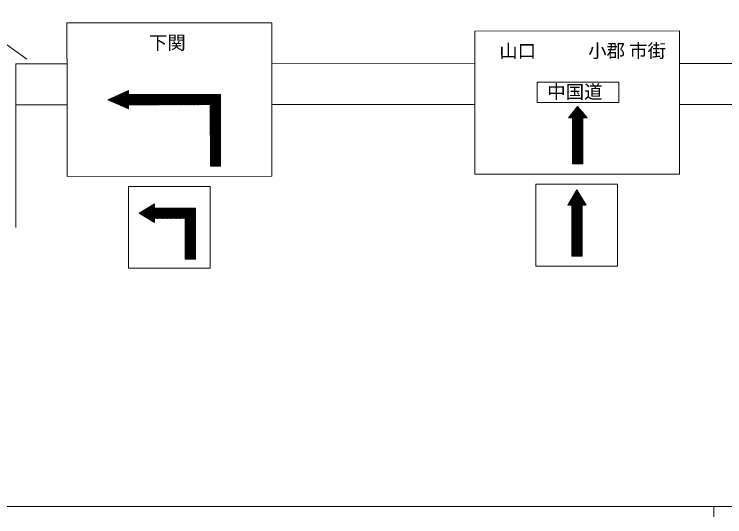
# Model space of a CAD drawing. Units: millimetres, scale not verified. Extents: x 40000 to 680000, y 20000 to 380000.
# Drawn here: x 199652 to 269078, y 204000 to 253128 of the extents above; entities that cross this region are included whole.
import ezdxf
from ezdxf.enums import TextEntityAlignment as Align

# ---------------------------------------------------------------- set-up
doc = ezdxf.new("R2010")
doc.units = ezdxf.units.MM
doc.header["$LTSCALE"] = 1000
doc.layers.add('M-STR-STRC', color=7, linetype='Continuous', lineweight=13)
doc.layers.add('M-TTL-BAND', color=7, linetype='Continuous', lineweight=13)
doc.styles.add('ＭＳ ゴシック', font='')
doc.styles.get('ＭＳ ゴシック').set_extended_font_data('MS Gothic')

msp = doc.modelspace()

# ---------------------------------------------------------------- linework, layer by layer
at = {"layer": 'M-STR-STRC'}
for p, q in [((168797, 271927), (200869, 248745)), ((204808, 252278), (224808, 252290)), ((204808, 252278), (204812, 245278)), ((224817, 237290), (224808, 252290)), ((244649, 251481), (264649, 251493)), ((244649, 251481), (244657, 237481)), ((264649, 251493), (264657, 237493)), ((199811, 248275), (204811, 248278)), ((199820, 232275), (199811, 248275)), ((224811, 248290), (244651, 248301)), ((264651, 248313), (285191, 248325)), ((250732, 246485), (258732, 246489)), ((250733, 244485), (250732, 246485)), ((258732, 246489), (258733, 244489)), ((204817, 237278), (204812, 245278)), ((210812, 245658), (208813, 244770)), ((209107, 244640), (209577, 245110)), ((209205, 244596), (209832, 245223)), ((209303, 244552), (210086, 245336)), ((209401, 244509), (210341, 245449)), ((209499, 244465), (210595, 245562)), ((210813, 243885), (209585, 245113)), ((209597, 244422), (210812, 245638)), ((210813, 244027), (209683, 245157)), ((209695, 244378), (210812, 245496)), ((210813, 244168), (209781, 245200)), ((209792, 244335), (210812, 245355)), ((210841, 244281), (209879, 245244)), ((209890, 244291), (210880, 245281)), ((210982, 244282), (209977, 245287)), ((209988, 244248), (211022, 245282)), ((211124, 244282), (210075, 245331)), ((210086, 244204), (211163, 245282)), ((211265, 244282), (210173, 245374)), ((210184, 244161), (211305, 245282)), ((211406, 244282), (210271, 245418)), ((210282, 244117), (211446, 245282)), ((211548, 244282), (210369, 245461)), ((210380, 244074), (211588, 245282)), ((211689, 244282), (210466, 245505)), ((210478, 244030), (211729, 245282)), ((210812, 245300), (210564, 245548)), ((210812, 245442), (210662, 245592)), ((210812, 245583), (210760, 245635)), ((210812, 245281), (210812, 245658)), ((210812, 245281), (213812, 245283)), ((211830, 244282), (210831, 245281)), ((210870, 244281), (211871, 245282)), ((211972, 244282), (210972, 245282)), ((211012, 244282), (212012, 245282)), ((212113, 244282), (211114, 245282)), ((211153, 244282), (212154, 245282)), ((212255, 244282), (211255, 245282)), ((211295, 244282), (212295, 245282)), ((212396, 244282), (211396, 245282)), ((211436, 244282), (212437, 245282)), ((212537, 244282), (211538, 245282)), ((211578, 244282), (212578, 245282)), ((212679, 244283), (211679, 245282)), ((211719, 244282), (212720, 245283)), ((212820, 244283), (211820, 245282)), ((211861, 244282), (212861, 245283)), ((212961, 244283), (211962, 245282)), ((212002, 244282), (213003, 245283)), ((213103, 244283), (212103, 245282)), ((212144, 244282), (213144, 245283)), ((213244, 244283), (212244, 245282)), ((212285, 244282), (213286, 245283)), ((213385, 244283), (212386, 245282)), ((212427, 244282), (213427, 245283)), ((213527, 244283), (212527, 245282)), ((212568, 244282), (213569, 245283)), ((213668, 244283), (212668, 245283)), ((212710, 244283), (213710, 245283)), ((213809, 244283), (212810, 245283)), ((212851, 244283), (213852, 245283)), ((213951, 244283), (212951, 245283)), ((212993, 244283), (213993, 245283)), ((214092, 244283), (213092, 245283)), ((213134, 244283), (214135, 245283)), ((214233, 244283), (213234, 245283)), ((213276, 244283), (214276, 245283)), ((214375, 244284), (213375, 245283)), ((213417, 244283), (214418, 245284)), ((214516, 244284), (213517, 245283)), ((213559, 244283), (214559, 245284)), ((214657, 244284), (213658, 245283)), ((213700, 244283), (214701, 245284)), ((214799, 244284), (213799, 245283)), ((213812, 245283), (219812, 245287)), ((213842, 244283), (214842, 245284)), ((214940, 244284), (213941, 245283)), ((213983, 244283), (214984, 245284)), ((215081, 244284), (214082, 245283)), ((214125, 244283), (215126, 245284)), ((215223, 244284), (214223, 245283)), ((214266, 244283), (215267, 245284)), ((215364, 244284), (214365, 245284)), ((214408, 244284), (215409, 245284)), ((215505, 244284), (214506, 245284)), ((214549, 244284), (215550, 245284)), ((215647, 244284), (214647, 245284)), ((214691, 244284), (215692, 245284)), ((215788, 244284), (214789, 245284)), ((214832, 244284), (215833, 245284)), ((215929, 244284), (214930, 245284)), ((214974, 244284), (215975, 245284)), ((216071, 244284), (215071, 245284)), ((215115, 244284), (216116, 245285)), ((216212, 244285), (215213, 245284)), ((215257, 244284), (216258, 245285)), ((216353, 244285), (215354, 245284)), ((215398, 244284), (216399, 245285)), ((216495, 244285), (215495, 245284)), ((215540, 244284), (216541, 245285)), ((216636, 244285), (215637, 245284)), ((215681, 244284), (216682, 245285)), ((216777, 244285), (215778, 245284)), ((215823, 244284), (216824, 245285)), ((216919, 244285), (215919, 245284)), ((215964, 244284), (216965, 245285)), ((217060, 244285), (216061, 245284)), ((216106, 244285), (217107, 245285)), ((217201, 244285), (216202, 245285)), ((216247, 244285), (217248, 245285)), ((217343, 244285), (216343, 245285)), ((216389, 244285), (217390, 245285)), ((217484, 244285), (216485, 245285)), ((216530, 244285), (217531, 245285)), ((217625, 244285), (216626, 245285)), ((216672, 244285), (217673, 245285)), ((217767, 244285), (216767, 245285)), ((216813, 244285), (217814, 245286)), ((217908, 244286), (216909, 245285)), ((216955, 244285), (217956, 245286)), ((218049, 244286), (217050, 245285)), ((217096, 244285), (218097, 245286)), ((218191, 244286), (217191, 245285)), ((217238, 244285), (218239, 245286)), ((218332, 244286), (217333, 245285)), ((217380, 244285), (218380, 245286)), ((218473, 244286), (217474, 245285)), ((217521, 244285), (218522, 245286)), ((218615, 244286), (217615, 245285)), ((217663, 244285), (218663, 245286)), ((218756, 244286), (217757, 245285)), ((217804, 244285), (218805, 245286)), ((219814, 243370), (217898, 245286)), ((217946, 244286), (218946, 245286)), ((219813, 243512), (218039, 245286)), ((218087, 244286), (219088, 245286)), ((219813, 243653), (218181, 245286)), ((218229, 244286), (219229, 245286)), ((219813, 243795), (218322, 245286)), ((218370, 244286), (219371, 245286)), ((219813, 243936), (218463, 245286)), ((218512, 244286), (219512, 245286)), ((219813, 244078), (218605, 245286)), ((218653, 244286), (219654, 245287)), ((219813, 244219), (218746, 245286)), ((218795, 244286), (219795, 245287)), ((218813, 244163), (219812, 245163)), ((219813, 244361), (218887, 245286)), ((219813, 244502), (219029, 245286)), ((219813, 244644), (219170, 245286)), ((219813, 244785), (219311, 245286)), ((219813, 244927), (219453, 245286)), ((219813, 245068), (219594, 245287)), ((219812, 245210), (219735, 245287)), ((219812, 245287), (219816, 238287)), ((208813, 244770), (208814, 244771)), ((208813, 244770), (210813, 243881)), ((209038, 244670), (208900, 244809)), ((208911, 244727), (209069, 244884)), ((209293, 244557), (208997, 244852)), ((209009, 244683), (209323, 244997)), ((209547, 244444), (209095, 244896)), ((209802, 244331), (209193, 244939)), ((210056, 244218), (209291, 244983)), ((210311, 244105), (209389, 245026)), ((210565, 243992), (209487, 245070)), ((218813, 244022), (219813, 245021)), ((218813, 243880), (219813, 244880)), ((218813, 243739), (219813, 244739)), ((218813, 243598), (219813, 244597)), ((218813, 243456), (219813, 244456)), ((258733, 244489), (250733, 244485)), ((199813, 244275), (204813, 244278)), ((210576, 243987), (210813, 244224)), ((210674, 243943), (210813, 244083)), ((210772, 243900), (210813, 243941)), ((213813, 244283), (210813, 244281)), ((210813, 244281), (210813, 244081)), ((210813, 244081), (210813, 243881)), ((218813, 244286), (213813, 244283)), ((218816, 238286), (218813, 244286)), ((219814, 243229), (218813, 244229)), ((219814, 243087), (218813, 244088)), ((219814, 242946), (218813, 243946)), ((219814, 242804), (218813, 243805)), ((218814, 243315), (219813, 244315)), ((218814, 243174), (219813, 244173)), ((218814, 243032), (219813, 244032)), ((218814, 242891), (219813, 243891)), ((218814, 242750), (219813, 243749)), ((224813, 244290), (244653, 244301)), ((254703, 244117), (253814, 242996)), ((253820, 242996), (254810, 243986)), ((253962, 242996), (254874, 243909)), ((254104, 242997), (254938, 243831)), ((254214, 242965), (255002, 243754)), ((254332, 243649), (254747, 244064)), ((255214, 242920), (254400, 243734)), ((255278, 242997), (254462, 243813)), ((255420, 242997), (254525, 243892)), ((255561, 242997), (254587, 243971)), ((255260, 243440), (254650, 244050)), ((254703, 244117), (255624, 242997)), ((264653, 244313), (285193, 244325)), ((219814, 242663), (218813, 243663)), ((219814, 242521), (218813, 243522)), ((218814, 242608), (219813, 243608)), ((218814, 242467), (219813, 243467)), ((219814, 242380), (218814, 243380)), ((218814, 242326), (219814, 243325)), ((219814, 242238), (218814, 243239)), ((218814, 242184), (219814, 243184)), ((219814, 242097), (218814, 243097)), ((218814, 242043), (219814, 243043)), ((254014, 242996), (253814, 242996)), ((253865, 242996), (253836, 243025)), ((254006, 242996), (253899, 243104)), ((254148, 242997), (253962, 243183)), ((254214, 242997), (254014, 242996)), ((255212, 242073), (254024, 243261)), ((255212, 242214), (254087, 243340)), ((255213, 242356), (254149, 243419)), ((254214, 242997), (254206, 238487)), ((255213, 242497), (254212, 243498)), ((254212, 242115), (255385, 243288)), ((254213, 242824), (255066, 243676)), ((254213, 242682), (255130, 243598)), ((254213, 242540), (255193, 243521)), ((254213, 242399), (255257, 243443)), ((254213, 242257), (255321, 243366)), ((255213, 242638), (254274, 243577)), ((255213, 242779), (254337, 243656)), ((255206, 238487), (255214, 242997)), ((255214, 242997), (255424, 242997)), ((255236, 242997), (255449, 243210)), ((255377, 242997), (255512, 243133)), ((255424, 242997), (255624, 242997)), ((255519, 242997), (255576, 243055)), ((219814, 241955), (218814, 242956)), ((218814, 241902), (219814, 242901)), ((219814, 241814), (218814, 242814)), ((218814, 241760), (219814, 242760)), ((219815, 241672), (218814, 242673)), ((219815, 241531), (218814, 242531)), ((219815, 241389), (218814, 242390)), ((218815, 241619), (219814, 242618)), ((218815, 241478), (219814, 242477)), ((218815, 241336), (219814, 242336)), ((254211, 241549), (255213, 242550)), ((254211, 241407), (255213, 242409)), ((254212, 241974), (255214, 242975)), ((254212, 241832), (255213, 242834)), ((254212, 241690), (255213, 242692)), ((255212, 241791), (254213, 242789)), ((255212, 241650), (254213, 242648)), ((255211, 241509), (254213, 242507)), ((255211, 241367), (254213, 242366)), ((255212, 241932), (254214, 242930)), ((219815, 241248), (218814, 242248)), ((219815, 241106), (218814, 242107)), ((219815, 240965), (218814, 241965)), ((219815, 240823), (218814, 241824)), ((219815, 240682), (218814, 241682)), ((218815, 241195), (219814, 242194)), ((218815, 241054), (219814, 242053)), ((218815, 240912), (219814, 241912)), ((218815, 240771), (219814, 241770)), ((218815, 240630), (219815, 241629)), ((254210, 240982), (255212, 241984)), ((254210, 240840), (255212, 241842)), ((254210, 240699), (255212, 241700)), ((254211, 241265), (255213, 242267)), ((254211, 241124), (255212, 242125)), ((255211, 241226), (254212, 242225)), ((255211, 241085), (254212, 242083)), ((255210, 240944), (254212, 241942)), ((255210, 240803), (254212, 241801)), ((255210, 240661), (254212, 241660)), ((219815, 240540), (218815, 241541)), ((218815, 240488), (219815, 241488)), ((219815, 240398), (218815, 241399)), ((218815, 240347), (219815, 241346)), ((219815, 240257), (218815, 241258)), ((218815, 240206), (219815, 241205)), ((219815, 240115), (218815, 241116)), ((218815, 240064), (219815, 241064)), ((219815, 239974), (218815, 240975)), ((218816, 239923), (219815, 240922)), ((254209, 240274), (255211, 241276)), ((254209, 240132), (255211, 241134)), ((254209, 239991), (255210, 240992)), ((254210, 240557), (255211, 241559)), ((254210, 240416), (255211, 241417)), ((255209, 239955), (254210, 240954)), ((255210, 240520), (254211, 241519)), ((255209, 240379), (254211, 241377)), ((255209, 240238), (254211, 241236)), ((255209, 240097), (254211, 241095)), ((219816, 239832), (218815, 240833)), ((219816, 239691), (218815, 240692)), ((219816, 239549), (218815, 240550)), ((219816, 239408), (218815, 240409)), ((219816, 239266), (218815, 240267)), ((218816, 239782), (219815, 240781)), ((218816, 239640), (219815, 240640)), ((218816, 239499), (219815, 240498)), ((218816, 239358), (219815, 240357)), ((218816, 239216), (219815, 240216)), ((254208, 239707), (255210, 240709)), ((254208, 239566), (255210, 240567)), ((254208, 239424), (255210, 240426)), ((254208, 239282), (255209, 240284)), ((254209, 239849), (255210, 240851)), ((255208, 239391), (254209, 240389)), ((255208, 239249), (254209, 240248)), ((255209, 239814), (254210, 240813)), ((255208, 239673), (254210, 240671)), ((255208, 239532), (254210, 240530)), ((219816, 239125), (218815, 240126)), ((219816, 238983), (218815, 239984)), ((218816, 239075), (219815, 240074)), ((218816, 238934), (219816, 239933)), ((219816, 238842), (218816, 239843)), ((218816, 238792), (219816, 239792)), ((219816, 238700), (218816, 239701)), ((218816, 238651), (219816, 239650)), ((219816, 238559), (218816, 239560)), ((254206, 238574), (255208, 239576)), ((254207, 239141), (255209, 240142)), ((254207, 238999), (255209, 240001)), ((254207, 238857), (255209, 239859)), ((254207, 238716), (255208, 239717)), ((255207, 238685), (254208, 239683)), ((255206, 238544), (254208, 239542)), ((255207, 239108), (254209, 240107)), ((255207, 238967), (254209, 239965)), ((255207, 238826), (254209, 239824)), ((218816, 238510), (219816, 239509)), ((219816, 238417), (218816, 239418)), ((218816, 238368), (219816, 239368)), ((219806, 238287), (218816, 239277)), ((219664, 238287), (218816, 239135)), ((219523, 238286), (218816, 238994)), ((219382, 238286), (218816, 238852)), ((218876, 238286), (219816, 239226)), ((219017, 238286), (219816, 239085)), ((219159, 238286), (219816, 238944)), ((254839, 238487), (254207, 239118)), ((254697, 238487), (254207, 238977)), ((254556, 238487), (254207, 238836)), ((255121, 238487), (254208, 239401)), ((254980, 238487), (254208, 239260)), ((254260, 238487), (255208, 239434)), ((254402, 238487), (255208, 239292)), ((254544, 238487), (255207, 239151)), ((254685, 238487), (255207, 239009)), ((254827, 238487), (255207, 238867)), ((219240, 238286), (218816, 238711)), ((219099, 238286), (218816, 238569)), ((218958, 238286), (218816, 238428)), ((219816, 238287), (218816, 238286)), ((219300, 238286), (219816, 238802)), ((219442, 238286), (219816, 238661)), ((219583, 238287), (219816, 238520)), ((219725, 238287), (219816, 238378)), ((254273, 238487), (254206, 238554)), ((254206, 238487), (255206, 238487)), ((254415, 238487), (254207, 238695)), ((254968, 238487), (255207, 238726)), ((255110, 238487), (255207, 238584)), ((244657, 237481), (264657, 237493)), ((204817, 237278), (224817, 237290)), ((210818, 236291), (218808, 236296)), ((210818, 236291), (210822, 228301)), ((218808, 236296), (218812, 228306)), ((250608, 236504), (258608, 236509)), ((250610, 232464), (250608, 236504)), ((250612, 228504), (250608, 236504)), ((258608, 236509), (258612, 228509)), ((253729, 234466), (254638, 235967)), ((253789, 234466), (254881, 235558)), ((253853, 234672), (254828, 235647)), ((253931, 234466), (254933, 235469)), ((254071, 235031), (254775, 235735)), ((254072, 234467), (254986, 235381)), ((255185, 234467), (254279, 235374)), ((254288, 235390), (254723, 235824)), ((255327, 234467), (254332, 235462)), ((255468, 234467), (254385, 235550)), ((255411, 234666), (254439, 235638)), ((255204, 235015), (254492, 235726)), ((254505, 235748), (254670, 235913)), ((254997, 235363), (254545, 235814)), ((254790, 235711), (254599, 235902)), ((255529, 234467), (254638, 235967)), ((254055, 234466), (253852, 234669)), ((255139, 233523), (253905, 234757)), ((255139, 233665), (253958, 234845)), ((255139, 233806), (254012, 234934)), ((255139, 233948), (254065, 235022)), ((255139, 234089), (254118, 235110)), ((254139, 234392), (255039, 235292)), ((254139, 234250), (255092, 235203)), ((254139, 234109), (255144, 235114)), ((254139, 233968), (255197, 235026)), ((254139, 233826), (255250, 234937)), ((254139, 233685), (255302, 234848)), ((254139, 233544), (255355, 234760)), ((255139, 234231), (254172, 235198)), ((255139, 234372), (254225, 235286)), ((255204, 234467), (255408, 234671)), ((213359, 234583), (211859, 233672)), ((212048, 233560), (212626, 234138)), ((212137, 233507), (212986, 234356)), ((212226, 233455), (213346, 234575)), ((212314, 233402), (213359, 234447)), ((212403, 233350), (213359, 234305)), ((213359, 233072), (212419, 234012)), ((212492, 233297), (213368, 234173)), ((213400, 233173), (212507, 234066)), ((212581, 233244), (213509, 234173)), ((213541, 233173), (212595, 234119)), ((212670, 233192), (213651, 234173)), ((213683, 233173), (212683, 234173)), ((212758, 233139), (213792, 234173)), ((213824, 233173), (212771, 234226)), ((212847, 233087), (213934, 234173)), ((213965, 233173), (212859, 234279)), ((212936, 233034), (214075, 234173)), ((214107, 233173), (212947, 234333)), ((213025, 232981), (214217, 234173)), ((214248, 233173), (213035, 234386)), ((213114, 232929), (214358, 234174)), ((213359, 234204), (213123, 234440)), ((213359, 234345), (213211, 234493)), ((213359, 234487), (213299, 234547)), ((213359, 234383), (213359, 234583)), ((213359, 234173), (213359, 234383)), ((217359, 234175), (213359, 234173)), ((214389, 233174), (213390, 234173)), ((213499, 233173), (214500, 234174)), ((214531, 233174), (213531, 234173)), ((213641, 233173), (214641, 234174)), ((214672, 233174), (213673, 234173)), ((213782, 233173), (214783, 234174)), ((214813, 233174), (213814, 234173)), ((213924, 233173), (214924, 234174)), ((214955, 233174), (213955, 234173)), ((214065, 233173), (215066, 234174)), ((215096, 233174), (214097, 234173)), ((214207, 233173), (215207, 234174)), ((215237, 233174), (214238, 234173)), ((214348, 233173), (215349, 234174)), ((215379, 233174), (214379, 234174)), ((214490, 233174), (215491, 234174)), ((215520, 233174), (214521, 234174)), ((214631, 233174), (215632, 234174)), ((215661, 233174), (214662, 234174)), ((214773, 233174), (215774, 234174)), ((215803, 233174), (214803, 234174)), ((214914, 233174), (215915, 234174)), ((215944, 233174), (214945, 234174)), ((215056, 233174), (216057, 234174)), ((216085, 233175), (215086, 234174)), ((215197, 233174), (216198, 234175)), ((216227, 233175), (215227, 234174)), ((215339, 233174), (216340, 234175)), ((217360, 232183), (215369, 234174)), ((215480, 233174), (216481, 234175)), ((217360, 232324), (215510, 234174)), ((215622, 233174), (216623, 234175)), ((217360, 232466), (215651, 234174)), ((215763, 233174), (216764, 234175)), ((217360, 232607), (215793, 234174)), ((215905, 233174), (216906, 234175)), ((217360, 232749), (215934, 234174)), ((216046, 233174), (217047, 234175)), ((217360, 232890), (216075, 234174)), ((216188, 233175), (217189, 234175)), ((217360, 233032), (216217, 234175)), ((216329, 233175), (217330, 234175)), ((217359, 233173), (216358, 234175)), ((216359, 233063), (217359, 234063)), ((217359, 233315), (216499, 234175)), ((217359, 233456), (216641, 234175)), ((217359, 233598), (216782, 234175)), ((217359, 233739), (216923, 234175)), ((217359, 233881), (217065, 234175)), ((217359, 234022), (217206, 234175)), ((217359, 234164), (217347, 234175)), ((217362, 229175), (217359, 234175)), ((253939, 234466), (253729, 234466)), ((253772, 234466), (253745, 234493)), ((253913, 234466), (253798, 234581)), ((254139, 234467), (253939, 234466)), ((254139, 234467), (254142, 229467)), ((254139, 233402), (255139, 234402)), ((255139, 233382), (254139, 234382)), ((254139, 233261), (255139, 234260)), ((255139, 233240), (254139, 234241)), ((254139, 233120), (255139, 234119)), ((255139, 233099), (254139, 234099)), ((254140, 232978), (255139, 233978)), ((255142, 229467), (255139, 234467)), ((255139, 234467), (255339, 234467)), ((255339, 234467), (255529, 234467)), ((255346, 234467), (255461, 234582)), ((255487, 234467), (255513, 234493)), ((213360, 232783), (211859, 233672)), ((211870, 233665), (211905, 233700)), ((211986, 233597), (211891, 233692)), ((211959, 233613), (212265, 233919)), ((212333, 233391), (211979, 233745)), ((212680, 233186), (212067, 233798)), ((213027, 232980), (212155, 233852)), ((213360, 232789), (212243, 233905)), ((213360, 232930), (212331, 233959)), ((216360, 232922), (217359, 233921)), ((216360, 232781), (217359, 233780)), ((216360, 232639), (217359, 233639)), ((216360, 232498), (217359, 233497)), ((216360, 232357), (217359, 233356)), ((255140, 232957), (254139, 233958)), ((255140, 232816), (254139, 233816)), ((255140, 232674), (254139, 233675)), ((255140, 232533), (254139, 233533)), ((255140, 232391), (254139, 233392)), ((254140, 232837), (255139, 233836)), ((254140, 232696), (255139, 233695)), ((254140, 232554), (255139, 233554)), ((254140, 232413), (255139, 233412)), ((213202, 232876), (213360, 233033)), ((213291, 232823), (213360, 232892)), ((213359, 233173), (216359, 233175)), ((213359, 233173), (213360, 232973)), ((213360, 232973), (213360, 232783)), ((216359, 233175), (216362, 229175)), ((216360, 232215), (217359, 233215)), ((216360, 232074), (217359, 233073)), ((217360, 232041), (216360, 233042)), ((216360, 231933), (217360, 232932)), ((217360, 231900), (216360, 232900)), ((216360, 231791), (217360, 232791)), ((217360, 231758), (216360, 232759)), ((216360, 231650), (217360, 232649)), ((217360, 231617), (216360, 232617)), ((255140, 232250), (254139, 233250)), ((255140, 232108), (254139, 233109)), ((254140, 232272), (255139, 233271)), ((254140, 232130), (255139, 233130)), ((254140, 231989), (255140, 232988)), ((255140, 231967), (254140, 232967)), ((254140, 231848), (255140, 232847)), ((255140, 231825), (254140, 232826)), ((254140, 231706), (255140, 232706)), ((255140, 231684), (254140, 232684)), ((216360, 231509), (217360, 232508)), ((217360, 231475), (216360, 232476)), ((216360, 231367), (217360, 232367)), ((217360, 231334), (216360, 232334)), ((217361, 231192), (216360, 232193)), ((217361, 231051), (216360, 232051)), ((217361, 230909), (216360, 231910)), ((216361, 231226), (217360, 232225)), ((216361, 231084), (217360, 232084)), ((216361, 230943), (217360, 231943)), ((254140, 231565), (255140, 232564)), ((255140, 231542), (254140, 232543)), ((254140, 231424), (255140, 232423)), ((255140, 231401), (254140, 232401)), ((255141, 231259), (254140, 232260)), ((255141, 231118), (254140, 232118)), ((255141, 230976), (254140, 231977)), ((254141, 231282), (255140, 232282)), ((254141, 231141), (255140, 232140)), ((254141, 231000), (255140, 231999)), ((217361, 230768), (216360, 231768)), ((217361, 230626), (216360, 231627)), ((217361, 230485), (216360, 231485)), ((217361, 230343), (216360, 231344)), ((216361, 230802), (217360, 231801)), ((216361, 230660), (217360, 231660)), ((216361, 230519), (217360, 231519)), ((216361, 230378), (217360, 231377)), ((216361, 230236), (217361, 231236)), ((217361, 230202), (216361, 231202)), ((255141, 230835), (254140, 231835)), ((255141, 230693), (254140, 231694)), ((255141, 230552), (254140, 231552)), ((255141, 230410), (254140, 231411)), ((254141, 230858), (255140, 231858)), ((254141, 230717), (255140, 231716)), ((254141, 230576), (255140, 231575)), ((254141, 230434), (255140, 231434)), ((254141, 230293), (255141, 231292)), ((255141, 230269), (254141, 231269)), ((216361, 230095), (217361, 231095)), ((217361, 230060), (216361, 231061)), ((216361, 229954), (217361, 230953)), ((217361, 229919), (216361, 230919)), ((216361, 229812), (217361, 230812)), ((217361, 229777), (216361, 230778)), ((216361, 229671), (217361, 230671)), ((217361, 229636), (216361, 230636)), ((216362, 229530), (217361, 230529)), ((254141, 230151), (255141, 231151)), ((255141, 230127), (254141, 231128)), ((254141, 230010), (255141, 231010)), ((255141, 229986), (254141, 230986)), ((254141, 229869), (255141, 230868)), ((255141, 229844), (254141, 230845)), ((254141, 229727), (255141, 230727)), ((255141, 229703), (254141, 230703)), ((255142, 229561), (254141, 230562)), ((254142, 229586), (255141, 230586)), ((217362, 229494), (216361, 230495)), ((217362, 229353), (216361, 230353)), ((217362, 229211), (216361, 230212)), ((217256, 229175), (216361, 230070)), ((217115, 229175), (216361, 229929)), ((216362, 229388), (217361, 230388)), ((216362, 229247), (217361, 230246)), ((216431, 229175), (217361, 230105)), ((216572, 229175), (217361, 229964)), ((216714, 229175), (217361, 229822)), ((255094, 229467), (254141, 230420)), ((254953, 229467), (254141, 230279)), ((254811, 229467), (254141, 230137)), ((254670, 229467), (254141, 229996)), ((254529, 229467), (254141, 229854)), ((254163, 229467), (255141, 230444)), ((254305, 229467), (255141, 230303)), ((254446, 229467), (255141, 230162)), ((254588, 229467), (255141, 230020)), ((254729, 229467), (255141, 229879)), ((216974, 229175), (216361, 229787)), ((216832, 229175), (216361, 229646)), ((216691, 229175), (216362, 229504)), ((216550, 229175), (216362, 229363)), ((216408, 229175), (216362, 229221)), ((216362, 229175), (217362, 229175)), ((216855, 229175), (217361, 229681)), ((216997, 229175), (217362, 229540)), ((217138, 229175), (217362, 229398)), ((217280, 229175), (217362, 229257)), ((254387, 229467), (254141, 229713)), ((254246, 229467), (254142, 229571)), ((254142, 229467), (255142, 229467)), ((254871, 229467), (255141, 229738)), ((255012, 229467), (255142, 229596)), ((258612, 228509), (250612, 228504)), ((218812, 228306), (210822, 228301))]:
    msp.add_line(p, q, dxfattribs=at)
at = {"layer": 'M-TTL-BAND'}
for p, q in [((40000, 205000), (579000, 205000)), ((268000, 205000), (268000, 204000))]:
    msp.add_line(p, q, dxfattribs=at)

# ---------------------------------------------------------------- texts
at = {"layer": 'M-STR-STRC', "style": 'ＭＳ ゴシック'}
for s, p in [('下関', (212810, 249283)), ('山口', (247041, 248482)), ('小郡', (255731, 248487)), ('市街', (259731, 248490)), ('中国道', (251733, 244485))]:
    msp.add_text(s, height=1320, rotation=0.033, dxfattribs=at).set_placement(p, align=Align.BOTTOM_LEFT)

doc.saveas('drawing.dxf')
